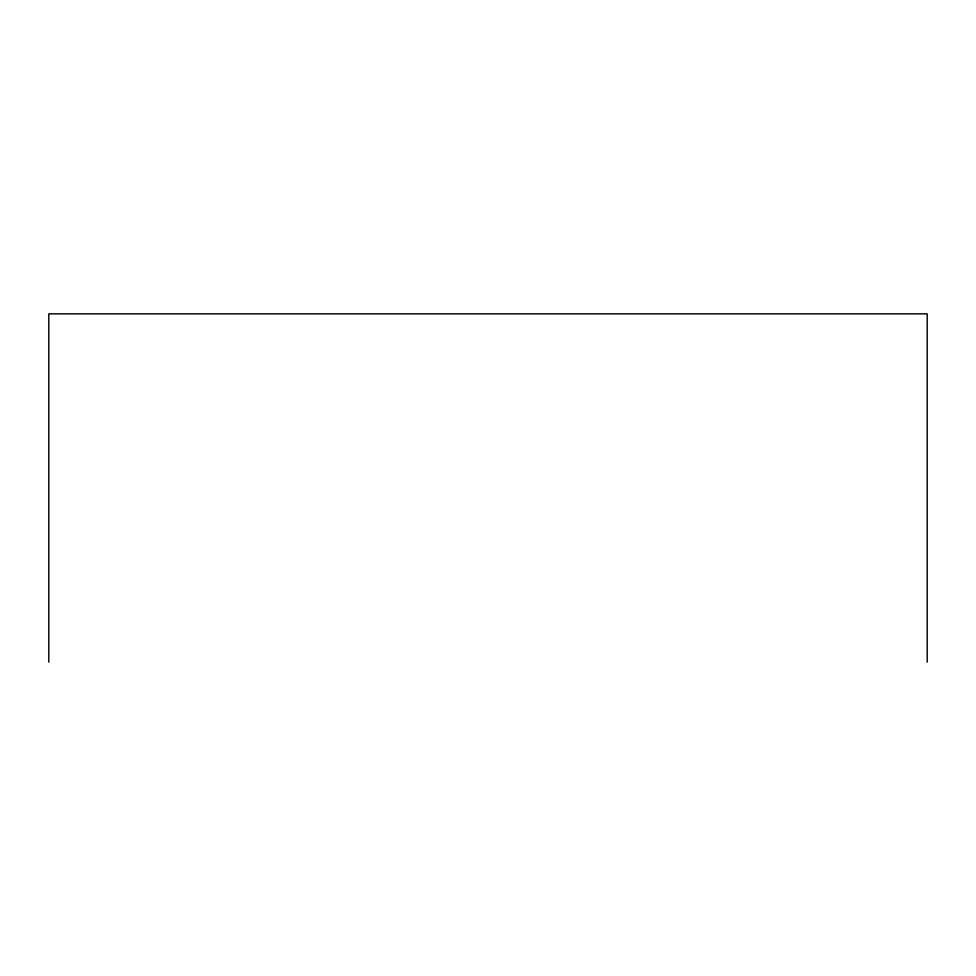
<?xml version="1.0" encoding="UTF-8"?>
<svg xmlns="http://www.w3.org/2000/svg" width="976" height="976" viewBox="0 0 976 976"><rect width="100%" height="100%" fill="white"/><g stroke="black" fill="none" stroke-linecap="round" stroke-linejoin="round"><path stroke-width="1.46" d="M927.2 662.143L927.2 313.857L48.8 313.857L48.8 662.143"/></g></svg>
